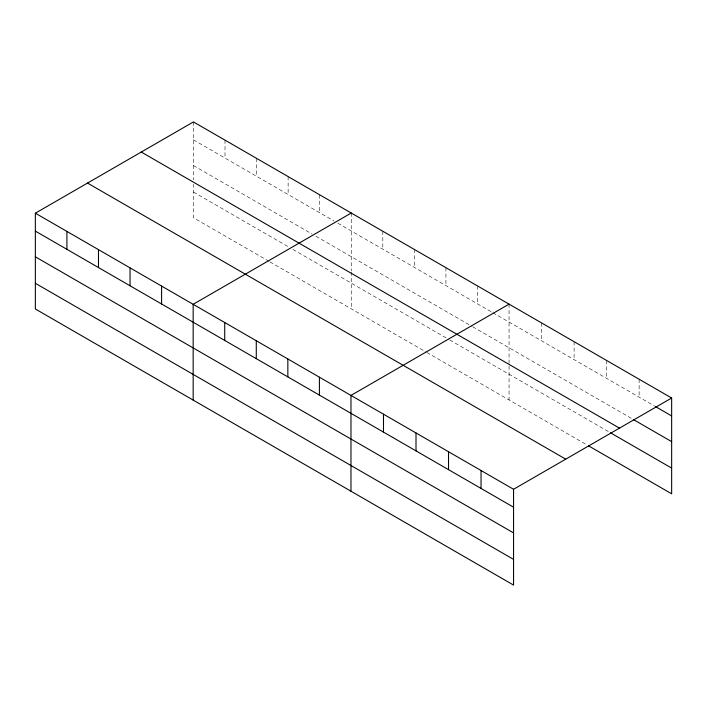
<?xml version="1.0" encoding="UTF-8"?>
<svg xmlns="http://www.w3.org/2000/svg" width="707" height="707" viewBox="0 0 707 707"><rect width="100%" height="100%" fill="white"/><g stroke="black" fill="none" stroke-linecap="round" stroke-linejoin="round"><path stroke-width="0.53" stroke-dasharray="3.54 2.65" d="M193.444 139.836L334.031 221.008M337.858 223.218L491.842 312.114M492.797 312.671L654.435 405.986M193.444 165.535L312.034 234.008M315.861 236.218L471.755 326.219M472.718 326.775L632.438 418.986M193.444 192.012L288.129 246.681M292.91 249.438L448.804 339.448M449.758 339.996L609.487 432.216M268.996 261.343L193.444 217.721L193.444 184.288M269.95 261.89L425.853 351.9M426.807 352.448L586.527 444.668M639.128 379.235L639.128 397.148M606.615 360.464L606.615 378.378M574.093 341.684L574.093 359.607M541.58 322.913L541.58 340.827M509.058 304.143L509.058 399.941M477.499 285.92L477.499 303.833M445.931 267.697L445.931 285.61M414.373 249.474L414.373 267.387M382.814 231.251L382.814 249.164M351.246 213.028L351.246 270.993M351.246 272.089L351.246 308.826M319.688 194.805L319.688 212.719M288.129 176.582L288.129 194.496M256.561 158.359L256.561 176.282M225.003 140.145L225.003 158.059M193.444 121.922L193.444 179.878"/><path stroke-width="1.06" d="M35.35 213.196L513.556 489.279L513.556 585.078L35.35 308.986L35.35 213.196L193.444 121.922L671.65 398.014L671.65 493.804L588.445 445.772M351.246 213.028L193.161 304.302L193.161 400.1M509.058 304.143L350.972 395.416L350.972 491.206M513.556 489.279L671.65 398.014M655.389 406.543L671.65 415.928M633.392 419.543L671.65 441.628M141.267 152.04L619.482 428.133M610.441 432.764L671.65 468.105M87.518 183.069L565.733 459.161M35.35 231.109L513.556 507.202M35.35 256.809L513.556 532.901M35.35 283.286L513.556 559.378M481.043 470.509L481.043 488.422M448.521 451.738L448.521 469.651M416.008 432.958L416.008 450.872M383.486 414.187L383.486 432.101M319.405 377.193L319.405 395.107M287.846 358.97L287.846 376.884M256.279 340.747L256.279 358.661M224.72 322.525L224.72 340.438M161.594 286.079L161.594 303.992M130.035 267.856L130.035 285.769M98.476 249.633L98.476 267.546M66.909 231.41L66.909 249.332"/></g></svg>
